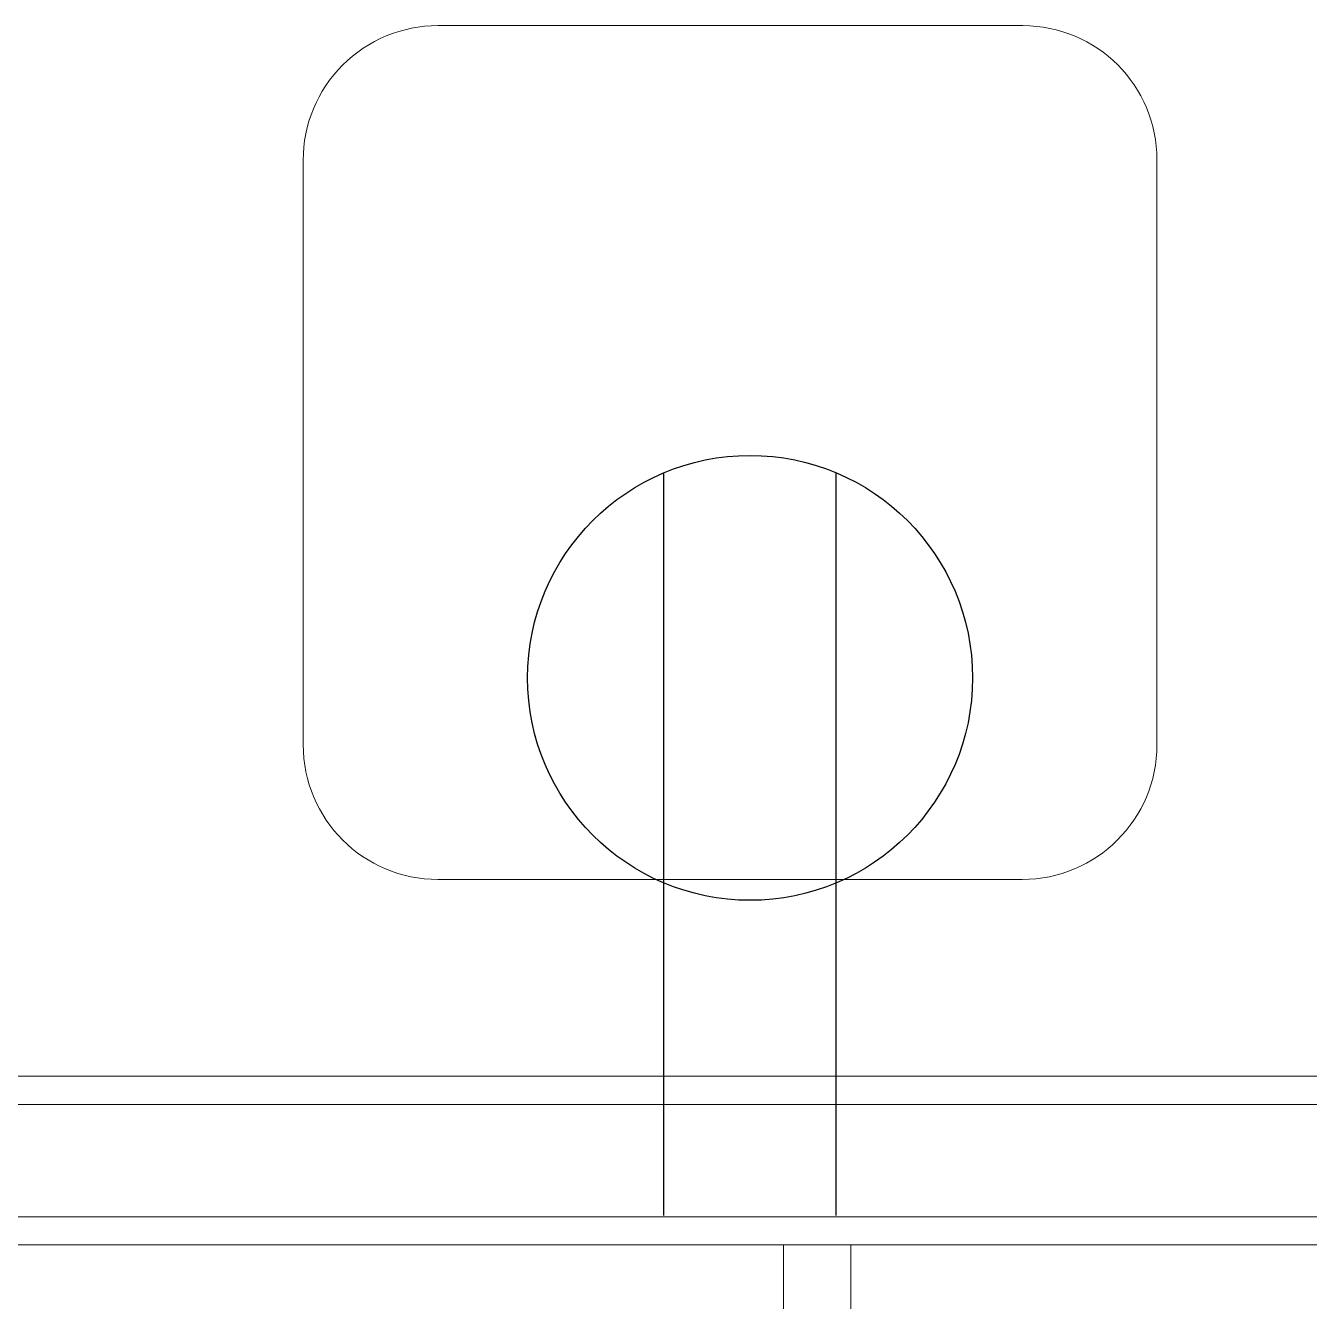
# Model space of a CAD drawing. Header units: inches. Extents: x 1076 to 2563, y 349 to 2134.
# Drawn here: x 2458.46 to 2487.03, y 944.32 to 972.7 of the extents above; entities that cross this region are included whole.
import ezdxf

# ---------------------------------------------------------------- set-up
doc = ezdxf.new("R2010")
doc.units = ezdxf.units.IN
doc.header["$MEASUREMENT"] = 0
for name, color, linetype, lineweight in [('A-ANNO-NOTE', 131, 'Continuous', 30), ('A-WALL', 113, 'Continuous', 13), ('A-WALL-PATT', 111, 'Continuous', 13), ('E-ELEC-FIXT', 91, 'Continuous', 9), ('I-FURN', 30, 'Continuous', 9), ('I-WALL', 2, 'Continuous', 13)]:
    doc.layers.add(name, color=color, linetype=linetype, lineweight=lineweight)
pattern_1 = [(0, (0, 0), (30.72, 7.68), [1.267, -21.773, 1.267, -21.773, -122.88]), (0, (0, 0), (30.72, 7.68), [-46.08, 1.267, -44.813, 1.267, -21.773, -53.76]), (0, (0, 0), (30.72, 7.68), [-115.2, 1.267, -14.093, 1.267, -37.133]), (120, (11.52, 3.84), (-22.011075, 22.7643), [1.267, -21.773, 1.267, -21.773, -122.88]), (120, (11.52, 3.84), (-22.011075, 22.7643), [-46.08, 1.267, -44.813, 1.267, -21.773, -53.76]), (120, (11.52, 3.84), (-22.011075, 22.7643), [-115.2, 1.267, -14.093, 1.267, -37.133]), (240, (15.36, 19.2), (-8.708925, -30.4443), [1.267, -21.773, 1.267, -21.773, -122.88]), (240, (15.36, 19.2), (-8.708925, -30.4443), [-46.08, 1.267, -44.813, 1.267, -21.773, -53.76]), (240, (15.36, 19.2), (-8.708925, -30.4443), [-115.2, 1.267, -14.093, 1.267, -37.133])]

# ---------------------------------------------------------------- blocks, each defined once
blk = doc.blocks.new('Bernhardt_Design-Table-Occasional-Accent-_A19-A42_ - A19-7108323-Level XX  POWER _ SIGNAL')
at = {"layer": 'I-FURN'}
for p, q in [((-6.5, 9.5), (6.5, 9.5)), ((-9.5, -6.513), (-9.5, 6.5)), ((9.5, 6.5), (9.5, -6.503)), ((6.503, -9.5), (-6.513, -9.5))]:
    blk.add_line(p, q, dxfattribs=at)
for centre, radius, start, end in [((-6.5, 6.5), 3, 90, 180), ((6.5, 6.5), 3, 0, 90), ((-6.513, -6.513), 2.987, 180, 270), ((6.503, -6.503), 2.997, 270, 0)]:
    blk.add_arc(centre, radius, start, end, dxfattribs=at)
blk = doc.blocks.new('PS - Power Device _Wall Base_ - Duplex-4862727-Level XX  POWER _ SIGNAL')
at = {"layer": 'E-ELEC-FIXT'}
for p, q in [((2382.004, 803.425), (2382.004, 804.925)), ((2382.004, 804.925), (2384.129, 804.925)), ((2382.004, 803.425), (2384.129, 803.425))]:
    blk.add_line(p, q, dxfattribs=at)

msp = doc.modelspace()

# ---------------------------------------------------------------- hatches: boundary and pattern name
at = {"layer": 'A-WALL-PATT', "lineweight": 9}
h = msp.add_hatch(dxfattribs=at)
h.set_pattern_fill('FP_1', color=256, style=0, pattern_type=2)
h.set_pattern_definition(pattern_1)
h.paths.add_polyline_path([(2423.953, 948.7), (2540.199, 948.7), (2540.199, 949.325), (2418.143, 949.325), (2418.143, 948.7)], flags=0)
h.paths.add_polyline_path([(2373.018, 948.7), (2373.643, 948.7), (2373.643, 949.325), (2368.143, 949.325), (2368.143, 948.7)], flags=0)
h.paths.add_polyline_path([(2379.643, 948.7), (2379.643, 949.325), (2376.143, 949.325), (2376.143, 948.7), (2376.768, 948.7)], flags=0)
h.paths.add_polyline_path([(2289.197, 948.7), (2329.643, 948.7), (2329.643, 949.325), (2206.02, 949.325), (2206.02, 948.7), (2283.071, 948.7)], flags=0)
h.paths.add_polyline_path([(2203.52, 948.7), (2203.52, 949.325), (2043.391, 949.325), (2043.391, 948.7), (2203.443, 948.7)], flags=0)
h.paths.add_polyline_path([(2040.891, 948.7), (2040.891, 949.325), (2040.266, 949.325), (2040.266, 948.7)], flags=0)
h = msp.add_hatch(dxfattribs=at)
h.set_pattern_fill('FP_1', color=256, style=0, pattern_type=2)
h.set_pattern_definition(pattern_1)
h.paths.add_polyline_path([(2423.953, 945.575), (2540.199, 945.575), (2540.199, 946.2), (2418.143, 946.2), (2418.143, 945.575)], flags=0)
h.paths.add_polyline_path([(2376.768, 945.575), (2379.643, 945.575), (2379.643, 946.2), (2368.143, 946.2), (2368.143, 945.575), (2376.143, 945.575)], flags=0)
h.paths.add_polyline_path([(2203.443, 945.575), (2329.643, 945.575), (2329.643, 946.2), (2040.266, 946.2), (2040.266, 945.575), (2154.44, 945.575)], flags=0)

# ---------------------------------------------------------------- linework, layer by layer
at = {"layer": 'A-ANNO-NOTE'}
for p, q in [((2472.666, 946.228), (2472.666, 962.755)), ((2476.498, 946.228), (2476.498, 962.755)), ((2476.498, 946.228), (2476.498, 962.755))]:
    msp.add_line(p, q, dxfattribs=at)
msp.add_circle((2474.582, 958.191), 4.95, dxfattribs=at)
at = {"layer": 'A-WALL'}
for p, q in [((2540.824, 948.7), (2418.143, 948.7)), ((2543.324, 946.2), (2418.143, 946.2))]:
    msp.add_line(p, q, dxfattribs=at)
at = {"layer": 'I-WALL'}
for p, q in [((2540.199, 949.325), (2418.143, 949.325)), ((2418.143, 945.575), (2540.199, 945.575))]:
    msp.add_line(p, q, dxfattribs=at)

# ---------------------------------------------------------------- block references
at = {"layer": 'E-ELEC-FIXT', "rotation": 89.99999999999993}
msp.add_blockref('PS - Power Device _Wall Base_ - Duplex-4862727-Level XX  POWER _ SIGNAL', (3280.25, -1438.554), dxfattribs=at)
at = {"layer": 'I-FURN', "rotation": 180}
msp.add_blockref('Bernhardt_Design-Table-Occasional-Accent-_A19-A42_ - A19-7108323-Level XX  POWER _ SIGNAL', (2474.137, 963.205), dxfattribs=at)

doc.saveas('drawing.dxf')
